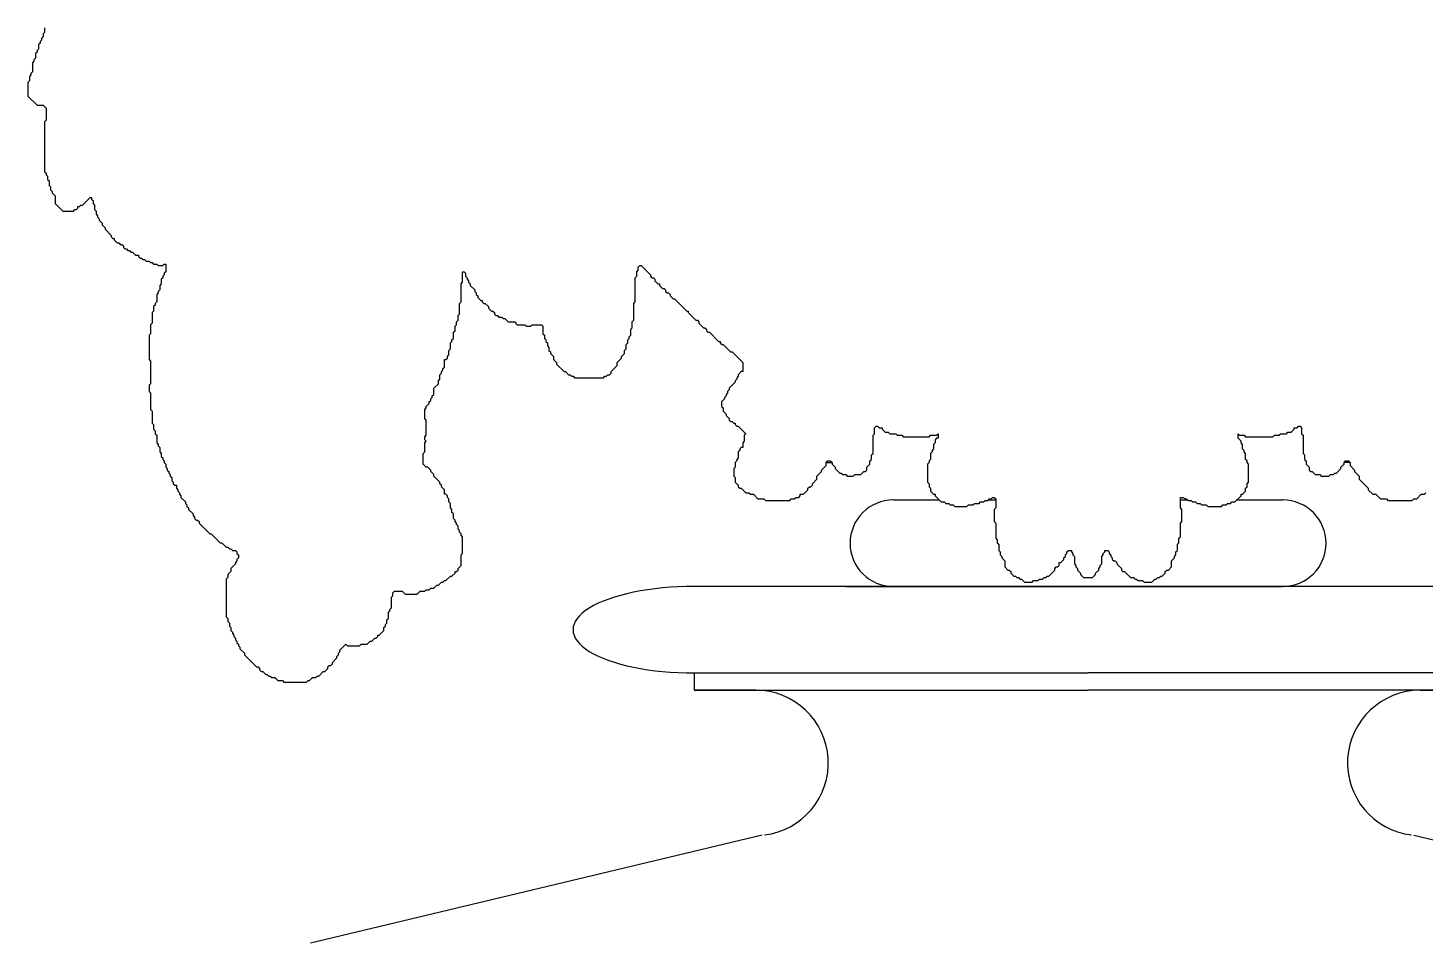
# Model space of a CAD drawing. Header units: millimetres. Extents: x 4238 to 14021, y -44 to 5418.
# Drawn here: x 4526.5 to 4849.4, y 3958.3 to 4169.8 of the extents above; entities that cross this region are included whole.
import ezdxf

# ---------------------------------------------------------------- set-up
doc = ezdxf.new("R2010")
doc.units = ezdxf.units.MM
doc.layers.add('cad-block.com', color=250, linetype='Continuous')

# ---------------------------------------------------------------- blocks, each defined once
blk = doc.blocks.new('street clock_side_cad-block.com')
at = {"color": 0}
for p, q in [((-60.55, 2949.55), (-59.15, 2949.55)), ((-60.55, 2949.55), (-59.15, 2949.55)), ((60.55, 2949.55), (59.15, 2949.55)), ((60.55, 2949.55), (59.15, 2949.55)), ((-45, 2940.91), (-34.39, 2940.91)), ((-23.01, 2940.91), (-21.35, 2940.91)), ((21.35, 2940.91), (23.01, 2940.91)), ((34.39, 2940.91), (45, 2940.91)), ((90.97, 2920.91), (-91.03, 2920.91)), ((-56, 2920.91), (0, 2920.91)), ((-50.15, 2920.91), (0, 2920.91)), ((-45, 2920.91), (45, 2920.91)), ((-45, 2920.91), (45, 2920.91)), ((-39.71, 2920.91), (39.71, 2920.91)), ((56, 2920.91), (0, 2920.91)), ((-91.03, 2900.91), (-91.03, 2896.91)), ((-91.03, 2900.91), (-0.03, 2900.91)), ((90.97, 2900.91), (-0.03, 2900.91)), ((-76.8, 2896.91), (-91.03, 2896.91)), ((-91.03, 2896.91), (-0.03, 2896.91)), ((90.97, 2896.91), (-0.03, 2896.91)), ((76.73, 2896.91), (90.97, 2896.91)), ((-75.35, 2863.4), (-179.72, 2838.49)), ((75.28, 2863.4), (179.65, 2838.49))]:
    blk.add_line(p, q, dxfattribs=at)
blk.add_lwpolyline([(-241.15, 3050.01), (-241.15, 3048.96), (-241.5, 3048.61), (-241.5, 3047.91), (-241.85, 3047.56), (-241.85, 3047.21), (-242.2, 3046.86), (-242.2, 3046.51), (-242.55, 3046.16), (-242.55, 3045.11), (-242.9, 3044.76), (-242.9, 3044.41), (-243.25, 3044.06), (-243.25, 3043.01), (-243.6, 3042.66), (-243.6, 3042.31), (-243.95, 3041.96), (-243.95, 3039.86), (-244.3, 3039.51), (-244.3, 3039.16), (-244.65, 3038.81), (-244.65, 3037.76), (-245, 3037.41), (-245, 3034.26), (-242.9, 3032.16), (-241.5, 3032.16), (-240.8, 3031.46), (-240.8, 3028.66), (-241.15, 3028.31), (-241.15, 3016.76), (-240.8, 3016.41), (-240.8, 3016.06), (-240.45, 3015.71), (-240.45, 3015.01), (-240.1, 3014.66), (-240.1, 3013.61), (-239.75, 3013.26), (-239.75, 3012.56), (-239.4, 3012.21), (-239.4, 3011.86), (-238.7, 3011.16), (-238.7, 3009.41), (-236.95, 3007.66), (-234.5, 3007.66), (-234.15, 3008.01), (-233.8, 3008.01), (-233.45, 3008.36), (-233.45, 3008.71), (-233.1, 3008.71), (-232.75, 3009.06), (-232.4, 3009.06), (-230.65, 3010.81), (-230.3, 3010.81), (-230.3, 3010.46), (-229.95, 3010.11), (-229.95, 3009.41), (-229.6, 3009.06), (-229.6, 3008.01), (-229.25, 3007.66), (-229.25, 3006.96), (-228.9, 3006.61), (-228.9, 3006.26), (-228.55, 3005.91), (-228.55, 3005.56), (-227.85, 3004.86), (-227.85, 3004.51), (-227.15, 3003.81), (-227.15, 3003.46), (-225.75, 3002.06), (-225.75, 3001.71), (-225.4, 3001.36), (-225.05, 3001.36), (-225.05, 3001.01), (-224.35, 3000.31), (-224, 3000.31), (-223.65, 2999.96), (-223.3, 2999.96), (-222.95, 2999.61), (-222.95, 2999.26), (-222.6, 2998.91), (-222.25, 2998.91), (-221.9, 2998.56), (-221.55, 2998.56), (-221.2, 2998.21), (-220.85, 2998.21), (-220.15, 2997.51), (-219.45, 2997.51), (-219.45, 2997.16), (-219.1, 2996.81), (-218.75, 2996.81), (-218.4, 2996.46), (-218.05, 2996.46), (-217.7, 2996.11), (-217, 2996.11), (-216.65, 2995.76), (-216.3, 2995.76), (-215.95, 2995.41), (-215.25, 2995.41), (-214.9, 2995.06), (-213.85, 2995.06), (-213.5, 2995.41), (-213.15, 2995.41), (-213.15, 2993.66), (-213.5, 2993.31), (-213.5, 2992.96), (-213.85, 2992.61), (-213.85, 2992.26), (-214.2, 2991.91), (-214.2, 2990.86), (-214.55, 2990.51), (-214.55, 2989.46), (-214.9, 2989.11), (-214.9, 2988.76), (-215.25, 2988.41), (-215.25, 2986.66), (-215.6, 2986.31), (-215.6, 2985.96), (-215.95, 2985.61), (-215.95, 2984.56), (-216.3, 2984.21), (-216.3, 2981.76), (-216.65, 2981.41), (-216.65, 2979.31), (-217, 2978.96), (-217, 2973.36), (-216.65, 2973.01), (-216.65, 2967.76), (-217, 2967.41), (-217, 2966.01), (-216.65, 2965.66), (-216.65, 2961.81), (-216.3, 2961.46), (-216.3, 2958.66), (-215.95, 2958.31), (-215.95, 2957.26), (-215.6, 2956.91), (-215.6, 2956.21), (-215.25, 2955.86), (-215.25, 2954.11), (-214.9, 2953.76), (-214.9, 2953.41), (-214.55, 2953.06), (-214.55, 2952.01), (-214.2, 2951.66), (-214.2, 2950.96), (-213.85, 2950.61), (-213.85, 2950.26), (-213.5, 2949.91), (-213.5, 2949.56), (-213.15, 2949.21), (-213.15, 2948.51), (-212.8, 2948.16), (-212.8, 2947.81), (-212.45, 2947.46), (-212.45, 2947.11), (-212.1, 2946.76), (-212.1, 2946.41), (-211.75, 2946.06), (-211.75, 2945.36), (-211.4, 2945.01), (-211.4, 2944.66), (-211.05, 2944.31), (-210.7, 2944.31), (-210.7, 2943.61), (-210.35, 2943.26), (-210.35, 2942.91), (-210, 2942.56), (-210, 2942.21), (-209.65, 2941.86), (-209.65, 2941.51), (-208.6, 2940.46), (-208.6, 2940.11), (-208.25, 2939.76), (-208.25, 2939.41), (-207.9, 2939.06), (-207.9, 2938.71), (-206.85, 2937.66), (-206.85, 2937.31), (-206.5, 2936.96), (-206.5, 2936.61), (-206.15, 2936.26), (-205.8, 2936.26), (-205.45, 2935.91), (-205.45, 2935.56), (-203, 2933.11), (-202.65, 2933.11), (-200.55, 2931.01), (-200.2, 2931.01), (-199.15, 2929.96), (-198.8, 2929.96), (-198.45, 2929.61), (-198.1, 2929.61), (-197.75, 2929.26), (-197.05, 2929.26), (-196.7, 2928.91), (-196.7, 2928.56), (-196.35, 2928.21), (-196.35, 2927.51), (-196.7, 2927.16), (-196.7, 2926.81), (-197.05, 2926.46), (-197.05, 2926.11), (-198.1, 2925.06), (-198.1, 2924.36), (-198.8, 2923.66), (-198.8, 2922.96), (-199.15, 2922.61), (-199.15, 2913.86), (-198.8, 2913.51), (-198.8, 2912.81), (-198.45, 2912.46), (-198.45, 2911.76), (-198.1, 2911.41), (-198.1, 2910.71), (-197.75, 2910.36), (-197.75, 2910.01), (-197.4, 2909.66), (-197.4, 2909.31), (-197.05, 2908.96), (-197.05, 2908.61), (-196.7, 2908.26), (-196.7, 2907.91), (-196.35, 2907.56), (-196.35, 2907.21), (-196, 2906.86), (-196, 2906.51), (-194.95, 2905.46), (-194.95, 2905.11), (-192.15, 2902.31), (-191.8, 2902.31), (-191.45, 2901.96), (-191.45, 2901.61), (-191.1, 2901.26), (-190.75, 2901.26), (-190.05, 2900.56), (-189.7, 2900.56), (-189.35, 2900.21), (-189, 2900.21), (-188.65, 2899.86), (-187.95, 2899.86), (-187.25, 2899.16), (-186.2, 2899.16), (-185.85, 2898.81), (-180.6, 2898.81), (-180.25, 2899.16), (-179.9, 2899.16), (-179.2, 2899.86), (-178.5, 2899.86), (-178.15, 2900.21), (-177.8, 2900.21), (-176.75, 2901.26), (-176.4, 2901.26), (-175.7, 2901.96), (-175.7, 2902.31), (-175.35, 2902.66), (-175, 2902.66), (-174.65, 2903.01), (-174.65, 2903.36), (-173.6, 2904.41), (-173.6, 2904.76), (-173.25, 2905.11), (-173.25, 2905.46), (-172.9, 2905.81), (-172.9, 2906.16), (-171.5, 2907.56), (-171.15, 2907.21), (-168.35, 2907.21), (-168, 2907.56), (-166.6, 2907.56), (-165.9, 2908.26), (-165.55, 2908.26), (-164.85, 2908.96), (-164.5, 2908.96), (-164.15, 2909.31), (-164.15, 2909.66), (-163.8, 2909.66), (-162.75, 2910.71), (-162.75, 2911.41), (-162.4, 2911.76), (-162.4, 2912.11), (-162.05, 2912.46), (-162.05, 2913.16), (-161.7, 2913.51), (-161.7, 2914.91), (-161.35, 2915.26), (-161.35, 2915.61), (-161, 2915.96), (-161, 2918.41), (-160.65, 2918.76), (-160.65, 2919.46), (-160.3, 2919.81), (-158.55, 2919.81), (-157.85, 2919.11), (-155.05, 2919.11), (-154.35, 2919.81), (-153.3, 2919.81), (-152.95, 2920.16), (-152.25, 2920.16), (-151.9, 2920.51), (-151.2, 2920.51), (-150.5, 2921.21), (-150.15, 2921.21), (-149.45, 2921.91), (-149.1, 2921.91), (-148.75, 2922.26), (-148.4, 2922.26), (-147.35, 2923.31), (-147, 2923.31), (-146.3, 2924.01), (-146.3, 2924.36), (-145.95, 2924.36), (-145.6, 2924.71), (-145.6, 2925.06), (-144.9, 2925.76), (-144.9, 2928.21), (-144.55, 2928.56), (-144.55, 2932.41), (-144.9, 2932.76), (-144.9, 2933.11), (-145.25, 2933.46), (-145.25, 2933.81), (-145.6, 2934.16), (-145.6, 2934.86), (-145.95, 2935.21), (-145.95, 2935.56), (-146.3, 2935.91), (-146.3, 2936.26), (-146.65, 2936.61), (-146.65, 2937.66), (-147, 2938.01), (-147, 2938.71), (-147.35, 2939.06), (-147.35, 2940.11), (-147.7, 2940.46), (-147.7, 2941.16), (-148.05, 2941.51), (-148.05, 2941.86), (-148.4, 2942.21), (-148.75, 2942.21), (-148.75, 2943.26), (-149.45, 2943.96), (-149.45, 2944.31), (-149.8, 2944.66), (-149.8, 2945.01), (-151.2, 2946.41), (-151.2, 2946.76), (-151.9, 2947.46), (-151.9, 2947.81), (-152.6, 2948.51), (-152.95, 2948.51), (-153.65, 2949.21), (-153.65, 2951.66), (-153.3, 2952.01), (-153.3, 2954.11), (-152.95, 2954.46), (-153.3, 2954.81), (-153.3, 2955.51), (-152.95, 2955.86), (-152.95, 2959.36), (-153.3, 2959.71), (-153.3, 2961.81), (-152.95, 2962.16), (-152.95, 2962.51), (-152.25, 2963.21), (-152.25, 2963.56), (-151.9, 2963.91), (-151.9, 2964.26), (-151.55, 2964.61), (-151.55, 2964.96), (-151.2, 2965.31), (-151.2, 2966.71), (-150.15, 2967.76), (-150.15, 2968.46), (-149.8, 2968.81), (-149.8, 2969.86), (-149.45, 2970.21), (-149.45, 2970.56), (-149.1, 2970.91), (-149.1, 2971.26), (-148.75, 2971.61), (-148.75, 2973.36), (-148.4, 2973.36), (-148.05, 2973.71), (-148.05, 2974.06), (-147.7, 2974.41), (-147.7, 2975.46), (-147.35, 2975.81), (-147.35, 2977.21), (-147, 2977.56), (-147, 2977.91), (-146.65, 2978.26), (-146.65, 2979.66), (-146.3, 2980.01), (-146.3, 2981.06), (-145.95, 2981.41), (-145.95, 2982.11), (-145.6, 2982.46), (-145.6, 2983.51), (-145.25, 2983.86), (-145.25, 2986.31), (-144.9, 2986.66), (-144.9, 2990.86), (-144.55, 2991.21), (-144.55, 2993.66), (-144.2, 2993.66), (-143.85, 2993.31), (-143.85, 2992.61), (-143.5, 2992.26), (-143.5, 2991.91), (-143.15, 2991.56), (-143.15, 2991.21), (-142.8, 2990.86), (-142.8, 2990.51), (-141.75, 2989.46), (-141.75, 2989.11), (-141.4, 2988.76), (-141.4, 2988.41), (-141.05, 2988.06), (-141.05, 2987.71), (-140.35, 2987.01), (-140, 2987.01), (-140, 2986.66), (-139.65, 2986.31), (-139.3, 2986.31), (-138.6, 2985.61), (-138.6, 2985.26), (-137.9, 2984.56), (-137.55, 2984.56), (-137.2, 2984.21), (-137.2, 2983.86), (-136.85, 2983.51), (-136.5, 2983.51), (-136.15, 2983.16), (-135.45, 2983.16), (-135.1, 2982.81), (-134.75, 2982.81), (-134.05, 2982.11), (-132.3, 2982.11), (-132.3, 2981.76), (-131.95, 2981.41), (-130.2, 2981.41), (-129.85, 2981.06), (-128.8, 2981.06), (-128.45, 2981.41), (-126.35, 2981.41), (-126, 2981.06), (-126, 2979.31), (-125.65, 2978.96), (-125.65, 2978.26), (-125.3, 2977.91), (-125.3, 2977.56), (-124.95, 2977.21), (-124.95, 2976.51), (-124.6, 2976.16), (-124.6, 2975.46), (-124.25, 2975.11), (-124.25, 2974.76), (-123.55, 2974.06), (-123.55, 2973.36), (-122.85, 2972.66), (-122.85, 2972.31), (-121.1, 2970.56), (-120.75, 2970.56), (-120.05, 2969.86), (-119.7, 2969.86), (-119.35, 2969.51), (-119, 2969.51), (-118.65, 2969.16), (-112, 2969.16), (-111.65, 2969.51), (-111.3, 2969.51), (-110.95, 2969.86), (-110.6, 2969.86), (-110.25, 2970.21), (-110.25, 2970.56), (-108.85, 2971.96), (-108.85, 2972.66), (-107.8, 2973.71), (-107.8, 2974.06), (-107.1, 2974.76), (-107.1, 2975.46), (-106.75, 2975.81), (-106.75, 2976.86), (-106.4, 2977.21), (-106.4, 2977.91), (-106.05, 2978.26), (-106.05, 2978.61), (-105.7, 2978.96), (-105.7, 2980.36), (-105.35, 2980.71), (-105.35, 2982.11), (-105, 2982.46), (-105, 2986.31), (-104.65, 2986.66), (-104.65, 2992.26), (-104.3, 2992.61), (-104.3, 2993.66), (-103.95, 2994.01), (-103.95, 2994.71), (-103.6, 2995.06), (-103.25, 2995.06), (-101.15, 2992.96), (-101.15, 2992.61), (-100.8, 2992.26), (-100.45, 2992.26), (-100.1, 2991.91), (-100.1, 2991.56), (-99.4, 2990.86), (-99.05, 2990.86), (-99.05, 2990.51), (-98.35, 2989.81), (-98, 2989.81), (-97.65, 2989.46), (-97.65, 2989.11), (-97.3, 2988.76), (-96.95, 2988.76), (-96.6, 2988.41), (-96.6, 2988.06), (-95.9, 2987.36), (-95.55, 2987.36), (-92.75, 2984.56), (-92.4, 2984.56), (-92.4, 2984.21), (-90.65, 2982.46), (-90.3, 2982.46), (-89.95, 2982.11), (-89.95, 2981.76), (-88.9, 2980.71), (-88.55, 2980.71), (-88.2, 2980.36), (-88.2, 2980.01), (-87.85, 2979.66), (-87.5, 2979.66), (-85.4, 2977.56), (-85.05, 2977.56), (-85.05, 2977.21), (-84.7, 2976.86), (-84.35, 2976.86), (-82.6, 2975.11), (-82.25, 2975.11), (-79.8, 2972.66), (-79.8, 2970.56), (-80.15, 2970.56), (-80.85, 2969.86), (-80.85, 2969.51), (-81.2, 2969.16), (-81.2, 2968.81), (-81.55, 2968.46), (-81.55, 2968.11), (-82.95, 2966.71), (-82.95, 2966.36), (-83.3, 2966.01), (-83.3, 2965.66), (-83.65, 2965.31), (-83.65, 2964.96), (-84, 2964.61), (-84, 2964.26), (-84.7, 2963.56), (-84.7, 2962.51), (-84.35, 2962.16), (-84.35, 2961.46), (-83.65, 2960.76), (-83.65, 2960.41), (-82.95, 2959.71), (-82.95, 2959.36), (-82.6, 2959.01), (-82.25, 2959.01), (-81.9, 2958.66), (-81.55, 2958.66), (-81.55, 2958.31), (-81.2, 2957.96), (-80.85, 2957.96), (-79.1, 2956.21), (-79.45, 2955.86), (-79.45, 2954.46), (-79.8, 2954.11), (-79.8, 2953.06), (-80.15, 2953.06), (-80.5, 2952.71), (-80.5, 2952.36), (-80.85, 2952.01), (-80.85, 2950.61), (-81.2, 2950.26), (-81.2, 2949.91), (-81.55, 2949.56), (-81.55, 2948.51), (-81.9, 2948.16), (-81.9, 2946.41), (-81.55, 2946.06), (-81.55, 2945.01), (-80.85, 2944.31), (-80.85, 2943.96), (-80.5, 2943.61), (-80.15, 2943.61), (-79.1, 2942.56), (-78.4, 2942.56), (-78.05, 2942.21), (-77.35, 2942.21), (-76.3, 2941.16), (-74.9, 2941.16), (-74.55, 2940.81), (-68.95, 2940.81), (-68.6, 2941.16), (-67.9, 2941.16), (-67.55, 2941.51), (-66.85, 2941.51), (-66.5, 2941.86), (-66.5, 2942.21), (-65.8, 2942.21), (-64.75, 2943.26), (-64.75, 2943.61), (-64.4, 2943.96), (-64.05, 2943.96), (-63.7, 2944.31), (-63.7, 2944.66), (-62.65, 2945.71), (-62.65, 2946.41), (-61.6, 2947.46), (-61.6, 2947.81), (-60.55, 2948.86), (-60.55, 2949.56), (-60.2, 2949.91), (-59.5, 2949.91), (-59.15, 2949.56), (-59.15, 2949.21), (-58.45, 2948.51), (-58.45, 2948.16), (-57.4, 2947.11), (-57.05, 2947.11), (-56.7, 2946.76), (-56, 2946.76), (-55.65, 2946.41), (-54.25, 2946.41), (-53.9, 2946.76), (-52.5, 2946.76), (-51.8, 2947.46), (-51.45, 2947.46), (-51.1, 2947.81), (-51.1, 2948.51), (-50.4, 2949.21), (-50.4, 2949.91), (-50.05, 2950.26), (-50.05, 2951.31), (-49.7, 2951.66), (-49.7, 2955.86), (-49.35, 2956.21), (-49.35, 2957.61), (-49, 2957.96), (-48.65, 2957.96), (-48.3, 2957.61), (-47.6, 2957.61), (-47.6, 2957.26), (-46.9, 2956.56), (-46.2, 2956.56), (-45.85, 2956.21), (-44.45, 2956.21), (-44.1, 2955.86), (-43.05, 2955.86), (-42.7, 2955.51), (-36.75, 2955.51), (-36.4, 2955.86), (-35, 2955.86), (-34.65, 2956.21), (-34.65, 2955.16), (-35, 2955.16), (-35.35, 2954.81), (-35.35, 2954.11), (-35.7, 2953.76), (-35.7, 2952.71), (-36.05, 2952.36), (-36.05, 2952.01), (-36.4, 2951.66), (-36.4, 2950.26), (-36.75, 2949.91), (-36.75, 2949.56), (-37.1, 2949.21), (-37.1, 2945.01), (-36.75, 2944.66), (-36.75, 2943.96), (-36.4, 2943.61), (-36.4, 2942.91), (-35.7, 2942.21), (-35.35, 2942.21), (-35.35, 2941.86), (-33.95, 2940.46), (-33.25, 2940.46), (-32.9, 2940.11), (-32.2, 2940.11), (-31.85, 2939.76), (-31.15, 2939.76), (-30.8, 2939.41), (-28, 2939.41), (-27.65, 2939.76), (-26.6, 2939.76), (-26.25, 2940.11), (-25.2, 2940.11), (-24.85, 2940.46), (-24.15, 2940.46), (-23.8, 2940.81), (-23.1, 2940.81), (-22.75, 2941.16), (-22.4, 2941.16), (-22.05, 2941.51), (-21.7, 2941.51), (-21.35, 2941.16), (-21.35, 2939.06), (-21.7, 2938.71), (-21.7, 2935.91), (-21.35, 2935.56), (-21.35, 2932.06), (-21, 2931.71), (-21, 2931.01), (-20.65, 2930.66), (-20.65, 2929.26), (-20.3, 2928.91), (-20.3, 2928.21), (-19.95, 2927.86), (-19.95, 2927.51), (-19.25, 2926.81), (-19.25, 2925.41), (-18.55, 2924.71), (-18.2, 2924.71), (-17.85, 2924.36), (-17.85, 2924.01), (-17.15, 2923.31), (-16.8, 2923.31), (-16.45, 2922.96), (-16.1, 2922.96), (-15.75, 2922.61), (-15.4, 2922.61), (-14.7, 2921.91), (-12.95, 2921.91), (-12.6, 2922.26), (-11.55, 2922.26), (-11.2, 2922.61), (-10.5, 2922.61), (-10.15, 2922.96), (-9.8, 2922.96), (-9.45, 2923.31), (-9.1, 2923.31), (-7.7, 2924.71), (-7.7, 2925.06), (-7.35, 2925.41), (-7, 2925.41), (-6.65, 2925.76), (-6.65, 2926.46), (-6.3, 2926.46), (-5.6, 2927.16), (-5.6, 2927.51), (-5.25, 2927.86), (-5.25, 2928.21), (-4.9, 2928.56), (-4.9, 2928.91), (-4.55, 2929.26), (-3.85, 2929.26), (-3.85, 2928.91), (-3.5, 2928.56), (-3.5, 2928.21), (-3.15, 2927.86), (-3.15, 2926.11), (-2.8, 2925.76), (-2.8, 2925.41), (-2.45, 2925.06), (-2.45, 2924.71), (-1.75, 2924.01), (-1.75, 2923.66), (-1.05, 2922.96), (1.05, 2922.96), (1.75, 2923.66), (1.75, 2924.01), (2.45, 2924.71), (2.45, 2925.06), (2.8, 2925.41), (2.8, 2925.76), (3.15, 2926.11), (3.15, 2927.86), (3.5, 2928.21), (3.5, 2928.56), (3.85, 2928.91), (3.85, 2929.26), (4.55, 2929.26), (4.9, 2928.91), (4.9, 2928.56), (5.25, 2928.21), (5.25, 2927.86), (5.6, 2927.51), (5.6, 2927.16), (5.95, 2926.81), (6.3, 2926.81), (6.65, 2926.46), (6.65, 2926.11), (7.7, 2925.06), (7.7, 2924.71), (8.05, 2924.36), (8.4, 2924.36), (9.8, 2922.96), (10.5, 2922.96), (10.85, 2922.61), (11.2, 2922.61), (11.55, 2922.26), (12.6, 2922.26), (12.95, 2921.91), (14.7, 2921.91), (15.4, 2922.61), (15.75, 2922.61), (16.1, 2922.96), (16.45, 2922.96), (16.8, 2923.31), (17.15, 2923.31), (17.85, 2924.01), (17.85, 2924.36), (18.2, 2924.71), (18.55, 2924.71), (19.25, 2925.41), (19.25, 2926.81), (19.95, 2927.51), (19.95, 2927.86), (20.3, 2928.21), (20.3, 2928.91), (20.65, 2929.26), (20.65, 2930.66), (21, 2931.01), (21, 2932.06), (21.35, 2932.41), (21.35, 2935.56), (21.7, 2935.91), (21.7, 2938.71), (21.35, 2939.06), (21.35, 2941.51), (22.05, 2941.51), (22.4, 2941.16), (22.75, 2941.16), (23.1, 2940.81), (23.8, 2940.81), (24.15, 2940.46), (24.85, 2940.46), (25.2, 2940.11), (25.9, 2940.11), (26.25, 2939.76), (27.3, 2939.76), (27.65, 2939.41), (30.8, 2939.41), (31.15, 2939.76), (31.85, 2939.76), (32.2, 2940.11), (32.9, 2940.11), (33.25, 2940.46), (33.95, 2940.46), (35.35, 2941.86), (35.35, 2942.21), (35.7, 2942.21), (36.4, 2942.91), (36.4, 2943.61), (36.75, 2943.96), (36.75, 2944.66), (37.1, 2945.01), (37.1, 2949.21), (36.75, 2949.56), (36.75, 2949.91), (36.4, 2950.26), (36.4, 2951.66), (36.05, 2952.01), (36.05, 2952.36), (35.7, 2952.71), (35.7, 2953.76), (35.35, 2954.11), (35.35, 2954.46), (34.65, 2955.16), (34.65, 2956.21), (35, 2955.86), (36.05, 2955.86), (36.4, 2955.51), (42.7, 2955.51), (43.05, 2955.86), (44.1, 2955.86), (44.45, 2956.21), (45.85, 2956.21), (46.2, 2956.56), (46.9, 2956.56), (47.6, 2957.26), (47.6, 2957.61), (48.3, 2957.61), (48.65, 2957.96), (49, 2957.96), (49.35, 2957.61), (49.35, 2956.21), (49.7, 2955.86), (49.7, 2951.66), (50.05, 2951.31), (50.05, 2950.26), (50.4, 2949.91), (50.4, 2949.21), (51.1, 2948.51), (51.1, 2947.81), (51.45, 2947.46), (51.8, 2947.46), (52.5, 2946.76), (53.55, 2946.76), (53.9, 2946.41), (55.65, 2946.41), (56, 2946.76), (56.7, 2946.76), (57.05, 2947.11), (57.4, 2947.11), (58.45, 2948.16), (58.45, 2948.51), (59.15, 2949.21), (59.15, 2949.56), (59.5, 2949.91), (60.2, 2949.91), (60.55, 2949.56), (60.55, 2948.86), (61.6, 2947.81), (61.6, 2947.46), (62.65, 2946.41), (62.65, 2945.71), (64.75, 2943.61), (64.75, 2943.26), (65.8, 2942.21), (66.5, 2942.21), (67.55, 2941.16), (68.95, 2941.16), (69.3, 2940.81), (74.9, 2940.81), (75.25, 2941.16), (75.95, 2941.16), (77, 2942.21), (77.7, 2942.21), (78.05, 2942.56)], dxfattribs=at)
blk.add_lwpolyline([(-241.15, 3050.01), (-241.15, 3048.96), (-241.5, 3048.61), (-241.5, 3047.91), (-241.85, 3047.56), (-241.85, 3047.21), (-242.2, 3046.86), (-242.2, 3046.51), (-242.55, 3046.16), (-242.55, 3045.11), (-242.9, 3044.76), (-242.9, 3044.41), (-243.25, 3044.06), (-243.25, 3043.01), (-243.6, 3042.66), (-243.6, 3042.31), (-243.95, 3041.96), (-243.95, 3039.86), (-244.3, 3039.51), (-244.3, 3039.16), (-244.65, 3038.81), (-244.65, 3037.76), (-245, 3037.41), (-245, 3034.26), (-242.9, 3032.16), (-241.5, 3032.16), (-240.8, 3031.46), (-240.8, 3028.66), (-241.15, 3028.31), (-241.15, 3016.76), (-240.8, 3016.41), (-240.8, 3016.06), (-240.45, 3015.71), (-240.45, 3015.01), (-240.1, 3014.66), (-240.1, 3013.61), (-239.75, 3013.26), (-239.75, 3012.56), (-239.4, 3012.21), (-239.4, 3011.86), (-238.7, 3011.16), (-238.7, 3009.41), (-236.95, 3007.66), (-234.5, 3007.66), (-234.15, 3008.01), (-233.8, 3008.01), (-233.45, 3008.36), (-233.45, 3008.71), (-233.1, 3008.71), (-232.75, 3009.06), (-232.4, 3009.06), (-230.65, 3010.81), (-230.3, 3010.81), (-230.3, 3010.46), (-229.95, 3010.11), (-229.95, 3009.41), (-229.6, 3009.06), (-229.6, 3008.01), (-229.25, 3007.66), (-229.25, 3006.96), (-228.9, 3006.61), (-228.9, 3006.26), (-228.55, 3005.91), (-228.55, 3005.56), (-227.85, 3004.86), (-227.85, 3004.51), (-227.15, 3003.81), (-227.15, 3003.46), (-225.75, 3002.06), (-225.75, 3001.71), (-225.4, 3001.36), (-225.05, 3001.36), (-225.05, 3001.01), (-224.35, 3000.31), (-224, 3000.31), (-223.65, 2999.96), (-223.3, 2999.96), (-222.95, 2999.61), (-222.95, 2999.26), (-222.6, 2998.91), (-222.25, 2998.91), (-221.9, 2998.56), (-221.55, 2998.56), (-221.2, 2998.21), (-220.85, 2998.21), (-220.15, 2997.51), (-219.45, 2997.51), (-219.45, 2997.16), (-219.1, 2996.81), (-218.75, 2996.81), (-218.4, 2996.46), (-218.05, 2996.46), (-217.7, 2996.11), (-217, 2996.11), (-216.65, 2995.76), (-216.3, 2995.76), (-215.95, 2995.41), (-215.25, 2995.41), (-214.9, 2995.06), (-213.85, 2995.06), (-213.5, 2995.41), (-213.15, 2995.41), (-213.15, 2993.66), (-213.5, 2993.31), (-213.5, 2992.96), (-213.85, 2992.61), (-213.85, 2992.26), (-214.2, 2991.91), (-214.2, 2990.86), (-214.55, 2990.51), (-214.55, 2989.46), (-214.9, 2989.11), (-214.9, 2988.76), (-215.25, 2988.41), (-215.25, 2986.66), (-215.6, 2986.31), (-215.6, 2985.96), (-215.95, 2985.61), (-215.95, 2984.56), (-216.3, 2984.21), (-216.3, 2981.76), (-216.65, 2981.41), (-216.65, 2979.31), (-217, 2978.96), (-217, 2973.36), (-216.65, 2973.01), (-216.65, 2967.76), (-217, 2967.41), (-217, 2966.01), (-216.65, 2965.66), (-216.65, 2961.81), (-216.3, 2961.46), (-216.3, 2958.66), (-215.95, 2958.31), (-215.95, 2957.26), (-215.6, 2956.91), (-215.6, 2956.21), (-215.25, 2955.86), (-215.25, 2954.11), (-214.9, 2953.76), (-214.9, 2953.41), (-214.55, 2953.06), (-214.55, 2952.01), (-214.2, 2951.66), (-214.2, 2950.96), (-213.85, 2950.61), (-213.85, 2950.26), (-213.5, 2949.91), (-213.5, 2949.56), (-213.15, 2949.21), (-213.15, 2948.51), (-212.8, 2948.16), (-212.8, 2947.81), (-212.45, 2947.46), (-212.45, 2947.11), (-212.1, 2946.76), (-212.1, 2946.41), (-211.75, 2946.06), (-211.75, 2945.36), (-211.4, 2945.01), (-211.4, 2944.66), (-211.05, 2944.31), (-210.7, 2944.31), (-210.7, 2943.61), (-210.35, 2943.26), (-210.35, 2942.91), (-210, 2942.56), (-210, 2942.21), (-209.65, 2941.86), (-209.65, 2941.51), (-208.6, 2940.46), (-208.6, 2940.11), (-208.25, 2939.76), (-208.25, 2939.41), (-207.9, 2939.06), (-207.9, 2938.71), (-206.85, 2937.66), (-206.85, 2937.31), (-206.5, 2936.96), (-206.5, 2936.61), (-206.15, 2936.26), (-205.8, 2936.26), (-205.45, 2935.91), (-205.45, 2935.56), (-203, 2933.11), (-202.65, 2933.11), (-200.55, 2931.01), (-200.2, 2931.01), (-199.15, 2929.96), (-198.8, 2929.96), (-198.45, 2929.61), (-198.1, 2929.61), (-197.75, 2929.26), (-197.05, 2929.26), (-196.7, 2928.91), (-196.7, 2928.56), (-196.35, 2928.21), (-196.35, 2927.51), (-196.7, 2927.16), (-196.7, 2926.81), (-197.05, 2926.46), (-197.05, 2926.11), (-198.1, 2925.06), (-198.1, 2924.36), (-198.8, 2923.66), (-198.8, 2922.96), (-199.15, 2922.61), (-199.15, 2913.86), (-198.8, 2913.51), (-198.8, 2912.81), (-198.45, 2912.46), (-198.45, 2911.76), (-198.1, 2911.41), (-198.1, 2910.71), (-197.75, 2910.36), (-197.75, 2910.01), (-197.4, 2909.66), (-197.4, 2909.31), (-197.05, 2908.96), (-197.05, 2908.61), (-196.7, 2908.26), (-196.7, 2907.91), (-196.35, 2907.56), (-196.35, 2907.21), (-196, 2906.86), (-196, 2906.51), (-194.95, 2905.46), (-194.95, 2905.11), (-192.15, 2902.31), (-191.8, 2902.31), (-191.45, 2901.96), (-191.45, 2901.61), (-191.1, 2901.26), (-190.75, 2901.26), (-190.05, 2900.56), (-189.7, 2900.56), (-189.35, 2900.21), (-189, 2900.21), (-188.65, 2899.86), (-187.95, 2899.86), (-187.25, 2899.16), (-186.2, 2899.16), (-185.85, 2898.81), (-180.6, 2898.81), (-180.25, 2899.16), (-179.9, 2899.16), (-179.2, 2899.86), (-178.5, 2899.86), (-178.15, 2900.21), (-177.8, 2900.21), (-176.75, 2901.26), (-176.4, 2901.26), (-175.7, 2901.96), (-175.7, 2902.31), (-175.35, 2902.66), (-175, 2902.66), (-174.65, 2903.01), (-174.65, 2903.36), (-173.6, 2904.41), (-173.6, 2904.76), (-173.25, 2905.11), (-173.25, 2905.46), (-172.9, 2905.81), (-172.9, 2906.16), (-171.5, 2907.56), (-171.15, 2907.21), (-168.35, 2907.21), (-168, 2907.56), (-166.6, 2907.56), (-165.9, 2908.26), (-165.55, 2908.26), (-164.85, 2908.96), (-164.5, 2908.96), (-164.15, 2909.31), (-164.15, 2909.66), (-163.8, 2909.66), (-162.75, 2910.71), (-162.75, 2911.41), (-162.4, 2911.76), (-162.4, 2912.11), (-162.05, 2912.46), (-162.05, 2913.16), (-161.7, 2913.51), (-161.7, 2914.91), (-161.35, 2915.26), (-161.35, 2915.61), (-161, 2915.96), (-161, 2918.41), (-160.65, 2918.76), (-160.65, 2919.46), (-160.3, 2919.81), (-158.55, 2919.81), (-157.85, 2919.11), (-155.05, 2919.11), (-154.35, 2919.81), (-153.3, 2919.81), (-152.95, 2920.16), (-152.25, 2920.16), (-151.9, 2920.51), (-151.2, 2920.51), (-150.5, 2921.21), (-150.15, 2921.21), (-149.45, 2921.91), (-149.1, 2921.91), (-148.75, 2922.26), (-148.4, 2922.26), (-147.35, 2923.31), (-147, 2923.31), (-146.3, 2924.01), (-146.3, 2924.36), (-145.95, 2924.36), (-145.6, 2924.71), (-145.6, 2925.06), (-144.9, 2925.76), (-144.9, 2928.21), (-144.55, 2928.56), (-144.55, 2932.41), (-144.9, 2932.76), (-144.9, 2933.11), (-145.25, 2933.46), (-145.25, 2933.81), (-145.6, 2934.16), (-145.6, 2934.86), (-145.95, 2935.21), (-145.95, 2935.56), (-146.3, 2935.91), (-146.3, 2936.26), (-146.65, 2936.61), (-146.65, 2937.66), (-147, 2938.01), (-147, 2938.71), (-147.35, 2939.06), (-147.35, 2940.11), (-147.7, 2940.46), (-147.7, 2941.16), (-148.05, 2941.51), (-148.05, 2941.86), (-148.4, 2942.21), (-148.75, 2942.21), (-148.75, 2943.26), (-149.45, 2943.96), (-149.45, 2944.31), (-149.8, 2944.66), (-149.8, 2945.01), (-151.2, 2946.41), (-151.2, 2946.76), (-151.9, 2947.46), (-151.9, 2947.81), (-152.6, 2948.51), (-152.95, 2948.51), (-153.65, 2949.21), (-153.65, 2951.66), (-153.3, 2952.01), (-153.3, 2954.11), (-152.95, 2954.46), (-153.3, 2954.81), (-153.3, 2955.51), (-152.95, 2955.86), (-152.95, 2959.36), (-153.3, 2959.71), (-153.3, 2961.81), (-152.95, 2962.16), (-152.95, 2962.51), (-152.25, 2963.21), (-152.25, 2963.56), (-151.9, 2963.91), (-151.9, 2964.26), (-151.55, 2964.61), (-151.55, 2964.96), (-151.2, 2965.31), (-151.2, 2966.71), (-150.15, 2967.76), (-150.15, 2968.46), (-149.8, 2968.81), (-149.8, 2969.86), (-149.45, 2970.21), (-149.45, 2970.56), (-149.1, 2970.91), (-149.1, 2971.26), (-148.75, 2971.61), (-148.75, 2973.36), (-148.4, 2973.36), (-148.05, 2973.71), (-148.05, 2974.06), (-147.7, 2974.41), (-147.7, 2975.46), (-147.35, 2975.81), (-147.35, 2977.21), (-147, 2977.56), (-147, 2977.91), (-146.65, 2978.26), (-146.65, 2979.66), (-146.3, 2980.01), (-146.3, 2981.06), (-145.95, 2981.41), (-145.95, 2982.11), (-145.6, 2982.46), (-145.6, 2983.51), (-145.25, 2983.86), (-145.25, 2986.31), (-144.9, 2986.66), (-144.9, 2990.86), (-144.55, 2991.21), (-144.55, 2993.66), (-144.2, 2993.66), (-143.85, 2993.31), (-143.85, 2992.61), (-143.5, 2992.26), (-143.5, 2991.91), (-143.15, 2991.56), (-143.15, 2991.21), (-142.8, 2990.86), (-142.8, 2990.51), (-141.75, 2989.46), (-141.75, 2989.11), (-141.4, 2988.76), (-141.4, 2988.41), (-141.05, 2988.06), (-141.05, 2987.71), (-140.35, 2987.01), (-140, 2987.01), (-140, 2986.66), (-139.65, 2986.31), (-139.3, 2986.31), (-138.6, 2985.61), (-138.6, 2985.26), (-137.9, 2984.56), (-137.55, 2984.56), (-137.2, 2984.21), (-137.2, 2983.86), (-136.85, 2983.51), (-136.5, 2983.51), (-136.15, 2983.16), (-135.45, 2983.16), (-135.1, 2982.81), (-134.75, 2982.81), (-134.05, 2982.11), (-132.3, 2982.11), (-132.3, 2981.76), (-131.95, 2981.41), (-130.2, 2981.41), (-129.85, 2981.06), (-128.8, 2981.06), (-128.45, 2981.41), (-126.35, 2981.41), (-126, 2981.06), (-126, 2979.31), (-125.65, 2978.96), (-125.65, 2978.26), (-125.3, 2977.91), (-125.3, 2977.56), (-124.95, 2977.21), (-124.95, 2976.51), (-124.6, 2976.16), (-124.6, 2975.46), (-124.25, 2975.11), (-124.25, 2974.76), (-123.55, 2974.06), (-123.55, 2973.36), (-122.85, 2972.66), (-122.85, 2972.31), (-121.1, 2970.56), (-120.75, 2970.56), (-120.05, 2969.86), (-119.7, 2969.86), (-119.35, 2969.51), (-119, 2969.51), (-118.65, 2969.16), (-112, 2969.16), (-111.65, 2969.51), (-111.3, 2969.51), (-110.95, 2969.86), (-110.6, 2969.86), (-110.25, 2970.21), (-110.25, 2970.56), (-108.85, 2971.96), (-108.85, 2972.66), (-107.8, 2973.71), (-107.8, 2974.06), (-107.1, 2974.76), (-107.1, 2975.46), (-106.75, 2975.81), (-106.75, 2976.86), (-106.4, 2977.21), (-106.4, 2977.91), (-106.05, 2978.26), (-106.05, 2978.61), (-105.7, 2978.96), (-105.7, 2980.36), (-105.35, 2980.71), (-105.35, 2982.11), (-105, 2982.46), (-105, 2986.31), (-104.65, 2986.66), (-104.65, 2992.26), (-104.3, 2992.61), (-104.3, 2993.66), (-103.95, 2994.01), (-103.95, 2994.71), (-103.6, 2995.06), (-103.25, 2995.06), (-101.15, 2992.96), (-101.15, 2992.61), (-100.8, 2992.26), (-100.45, 2992.26), (-100.1, 2991.91), (-100.1, 2991.56), (-99.4, 2990.86), (-99.05, 2990.86), (-99.05, 2990.51), (-98.35, 2989.81), (-98, 2989.81), (-97.65, 2989.46), (-97.65, 2989.11), (-97.3, 2988.76), (-96.95, 2988.76), (-96.6, 2988.41), (-96.6, 2988.06), (-95.9, 2987.36), (-95.55, 2987.36), (-92.75, 2984.56), (-92.4, 2984.56), (-92.4, 2984.21), (-90.65, 2982.46), (-90.3, 2982.46), (-89.95, 2982.11), (-89.95, 2981.76), (-88.9, 2980.71), (-88.55, 2980.71), (-88.2, 2980.36), (-88.2, 2980.01), (-87.85, 2979.66), (-87.5, 2979.66), (-85.4, 2977.56), (-85.05, 2977.56), (-85.05, 2977.21), (-84.7, 2976.86), (-84.35, 2976.86), (-82.6, 2975.11), (-82.25, 2975.11), (-79.8, 2972.66), (-79.8, 2970.56), (-80.15, 2970.56), (-80.85, 2969.86), (-80.85, 2969.51), (-81.2, 2969.16), (-81.2, 2968.81), (-81.55, 2968.46), (-81.55, 2968.11), (-82.95, 2966.71), (-82.95, 2966.36), (-83.3, 2966.01), (-83.3, 2965.66), (-83.65, 2965.31), (-83.65, 2964.96), (-84, 2964.61), (-84, 2964.26), (-84.7, 2963.56), (-84.7, 2962.51), (-84.35, 2962.16), (-84.35, 2961.46), (-83.65, 2960.76), (-83.65, 2960.41), (-82.95, 2959.71), (-82.95, 2959.36), (-82.6, 2959.01), (-82.25, 2959.01), (-81.9, 2958.66), (-81.55, 2958.66), (-81.55, 2958.31), (-81.2, 2957.96), (-80.85, 2957.96), (-79.1, 2956.21), (-79.45, 2955.86), (-79.45, 2954.46), (-79.8, 2954.11), (-79.8, 2953.06), (-80.15, 2953.06), (-80.5, 2952.71), (-80.5, 2952.36), (-80.85, 2952.01), (-80.85, 2950.61), (-81.2, 2950.26), (-81.2, 2949.91), (-81.55, 2949.56), (-81.55, 2948.51), (-81.9, 2948.16), (-81.9, 2946.41), (-81.55, 2946.06), (-81.55, 2945.01), (-80.85, 2944.31), (-80.85, 2943.96), (-80.5, 2943.61), (-80.15, 2943.61), (-79.1, 2942.56), (-78.4, 2942.56), (-78.05, 2942.21), (-77.35, 2942.21), (-76.3, 2941.16), (-74.9, 2941.16), (-74.55, 2940.81), (-68.95, 2940.81), (-68.6, 2941.16), (-67.9, 2941.16), (-67.55, 2941.51), (-66.85, 2941.51), (-66.5, 2941.86), (-66.5, 2942.21), (-65.8, 2942.21), (-64.75, 2943.26), (-64.75, 2943.61), (-64.4, 2943.96), (-64.05, 2943.96), (-63.7, 2944.31), (-63.7, 2944.66), (-62.65, 2945.71), (-62.65, 2946.41), (-61.6, 2947.46), (-61.6, 2947.81), (-60.55, 2948.86), (-60.55, 2949.56), (-60.2, 2949.91), (-59.5, 2949.91), (-59.15, 2949.56), (-59.15, 2949.21), (-58.45, 2948.51), (-58.45, 2948.16), (-57.4, 2947.11), (-57.05, 2947.11), (-56.7, 2946.76), (-56, 2946.76), (-55.65, 2946.41), (-54.25, 2946.41), (-53.9, 2946.76), (-52.5, 2946.76), (-51.8, 2947.46), (-51.45, 2947.46), (-51.1, 2947.81), (-51.1, 2948.51), (-50.4, 2949.21), (-50.4, 2949.91), (-50.05, 2950.26), (-50.05, 2951.31), (-49.7, 2951.66), (-49.7, 2955.86), (-49.35, 2956.21), (-49.35, 2957.61), (-49, 2957.96), (-48.65, 2957.96), (-48.3, 2957.61), (-47.6, 2957.61), (-47.6, 2957.26), (-46.9, 2956.56), (-46.2, 2956.56), (-45.85, 2956.21), (-44.45, 2956.21), (-44.1, 2955.86), (-43.05, 2955.86), (-42.7, 2955.51), (-36.75, 2955.51), (-36.4, 2955.86), (-35, 2955.86), (-34.65, 2956.21), (-34.65, 2955.16), (-35, 2955.16), (-35.35, 2954.81), (-35.35, 2954.11), (-35.7, 2953.76), (-35.7, 2952.71), (-36.05, 2952.36), (-36.05, 2952.01), (-36.4, 2951.66), (-36.4, 2950.26), (-36.75, 2949.91), (-36.75, 2949.56), (-37.1, 2949.21), (-37.1, 2945.01), (-36.75, 2944.66), (-36.75, 2943.96), (-36.4, 2943.61), (-36.4, 2942.91), (-35.7, 2942.21), (-35.35, 2942.21), (-35.35, 2941.86), (-33.95, 2940.46), (-33.25, 2940.46), (-32.9, 2940.11), (-32.2, 2940.11), (-31.85, 2939.76), (-31.15, 2939.76), (-30.8, 2939.41), (-28, 2939.41), (-27.65, 2939.76), (-26.6, 2939.76), (-26.25, 2940.11), (-25.2, 2940.11), (-24.85, 2940.46), (-24.15, 2940.46), (-23.8, 2940.81), (-23.1, 2940.81), (-22.75, 2941.16), (-22.4, 2941.16), (-22.05, 2941.51), (-21.7, 2941.51), (-21.35, 2941.16), (-21.35, 2939.06), (-21.7, 2938.71), (-21.7, 2935.91), (-21.35, 2935.56), (-21.35, 2932.06), (-21, 2931.71), (-21, 2931.01), (-20.65, 2930.66), (-20.65, 2929.26), (-20.3, 2928.91), (-20.3, 2928.21), (-19.95, 2927.86), (-19.95, 2927.51), (-19.25, 2926.81), (-19.25, 2925.41), (-18.55, 2924.71), (-18.2, 2924.71), (-17.85, 2924.36), (-17.85, 2924.01), (-17.15, 2923.31), (-16.8, 2923.31), (-16.45, 2922.96), (-16.1, 2922.96), (-15.75, 2922.61), (-15.4, 2922.61), (-14.7, 2921.91), (-12.95, 2921.91), (-12.6, 2922.26), (-11.55, 2922.26), (-11.2, 2922.61), (-10.5, 2922.61), (-10.15, 2922.96), (-9.8, 2922.96), (-9.45, 2923.31), (-9.1, 2923.31), (-7.7, 2924.71), (-7.7, 2925.06), (-7.35, 2925.41), (-7, 2925.41), (-6.65, 2925.76), (-6.65, 2926.46), (-6.3, 2926.46), (-5.6, 2927.16), (-5.6, 2927.51), (-5.25, 2927.86), (-5.25, 2928.21), (-4.9, 2928.56), (-4.9, 2928.91), (-4.55, 2929.26), (-3.85, 2929.26), (-3.85, 2928.91), (-3.5, 2928.56), (-3.5, 2928.21), (-3.15, 2927.86), (-3.15, 2926.11), (-2.8, 2925.76), (-2.8, 2925.41), (-2.45, 2925.06), (-2.45, 2924.71), (-1.75, 2924.01), (-1.75, 2923.66), (-1.05, 2922.96), (1.05, 2922.96), (1.75, 2923.66), (1.75, 2924.01), (2.45, 2924.71), (2.45, 2925.06), (2.8, 2925.41), (2.8, 2925.76), (3.15, 2926.11), (3.15, 2927.86), (3.5, 2928.21), (3.5, 2928.56), (3.85, 2928.91), (3.85, 2929.26), (4.55, 2929.26), (4.9, 2928.91), (4.9, 2928.56), (5.25, 2928.21), (5.25, 2927.86), (5.6, 2927.51), (5.6, 2927.16), (5.95, 2926.81), (6.3, 2926.81), (6.65, 2926.46), (6.65, 2926.11), (7.7, 2925.06), (7.7, 2924.71), (8.05, 2924.36), (8.4, 2924.36), (9.8, 2922.96), (10.5, 2922.96), (10.85, 2922.61), (11.2, 2922.61), (11.55, 2922.26), (12.6, 2922.26), (12.95, 2921.91), (14.7, 2921.91), (15.4, 2922.61), (15.75, 2922.61), (16.1, 2922.96), (16.45, 2922.96), (16.8, 2923.31), (17.15, 2923.31), (17.85, 2924.01), (17.85, 2924.36), (18.2, 2924.71), (18.55, 2924.71), (19.25, 2925.41), (19.25, 2926.81), (19.95, 2927.51), (19.95, 2927.86), (20.3, 2928.21), (20.3, 2928.91), (20.65, 2929.26), (20.65, 2930.66), (21, 2931.01), (21, 2932.06), (21.35, 2932.41), (21.35, 2935.56), (21.7, 2935.91), (21.7, 2938.71), (21.35, 2939.06), (21.35, 2941.51), (22.05, 2941.51), (22.4, 2941.16), (22.75, 2941.16), (23.1, 2940.81), (23.8, 2940.81), (24.15, 2940.46), (24.85, 2940.46), (25.2, 2940.11), (25.9, 2940.11), (26.25, 2939.76), (27.3, 2939.76), (27.65, 2939.41), (30.8, 2939.41), (31.15, 2939.76), (31.85, 2939.76), (32.2, 2940.11), (32.9, 2940.11), (33.25, 2940.46), (33.95, 2940.46), (35.35, 2941.86), (35.35, 2942.21), (35.7, 2942.21), (36.4, 2942.91), (36.4, 2943.61), (36.75, 2943.96), (36.75, 2944.66), (37.1, 2945.01), (37.1, 2949.21), (36.75, 2949.56), (36.75, 2949.91), (36.4, 2950.26), (36.4, 2951.66), (36.05, 2952.01), (36.05, 2952.36), (35.7, 2952.71), (35.7, 2953.76), (35.35, 2954.11), (35.35, 2954.46), (34.65, 2955.16), (34.65, 2956.21), (35, 2955.86), (36.05, 2955.86), (36.4, 2955.51), (42.7, 2955.51), (43.05, 2955.86), (44.1, 2955.86), (44.45, 2956.21), (45.85, 2956.21), (46.2, 2956.56), (46.9, 2956.56), (47.6, 2957.26), (47.6, 2957.61), (48.3, 2957.61), (48.65, 2957.96), (49, 2957.96), (49.35, 2957.61), (49.35, 2956.21), (49.7, 2955.86), (49.7, 2951.66), (50.05, 2951.31), (50.05, 2950.26), (50.4, 2949.91), (50.4, 2949.21), (51.1, 2948.51), (51.1, 2947.81), (51.45, 2947.46), (51.8, 2947.46), (52.5, 2946.76), (53.55, 2946.76), (53.9, 2946.41), (55.65, 2946.41), (56, 2946.76), (56.7, 2946.76), (57.05, 2947.11), (57.4, 2947.11), (58.45, 2948.16), (58.45, 2948.51), (59.15, 2949.21), (59.15, 2949.56), (59.5, 2949.91), (60.2, 2949.91), (60.55, 2949.56), (60.55, 2948.86), (61.6, 2947.81), (61.6, 2947.46), (62.65, 2946.41), (62.65, 2945.71), (64.75, 2943.61), (64.75, 2943.26), (65.8, 2942.21), (66.5, 2942.21), (67.55, 2941.16), (68.95, 2941.16), (69.3, 2940.81), (74.9, 2940.81), (75.25, 2941.16), (75.95, 2941.16), (77, 2942.21), (77.7, 2942.21), (78.05, 2942.56)], dxfattribs=at)
for centre, radius, start, end in [((-45, 2930.91), 10, 90, 270), ((45, 2930.91), 10, 270, 90), ((-76.8, 2880.14), 16.77, 276.845, 90), ((76.73, 2880.14), 16.77, 90, 263.155)]:
    blk.add_arc(centre, radius, start, end, dxfattribs=at)
blk.add_ellipse((-91.03, 2910.91), major_axis=(-28, 0), ratio=0.357143, start_param=4.712389, end_param=7.853982, dxfattribs=at)

msp = doc.modelspace()

# ---------------------------------------------------------------- block references
at = {"layer": 'cad-block.com'}
msp.add_blockref('street clock_side_cad-block.com', (4771.51, 1119.78), dxfattribs=at)

doc.saveas('drawing.dxf')
